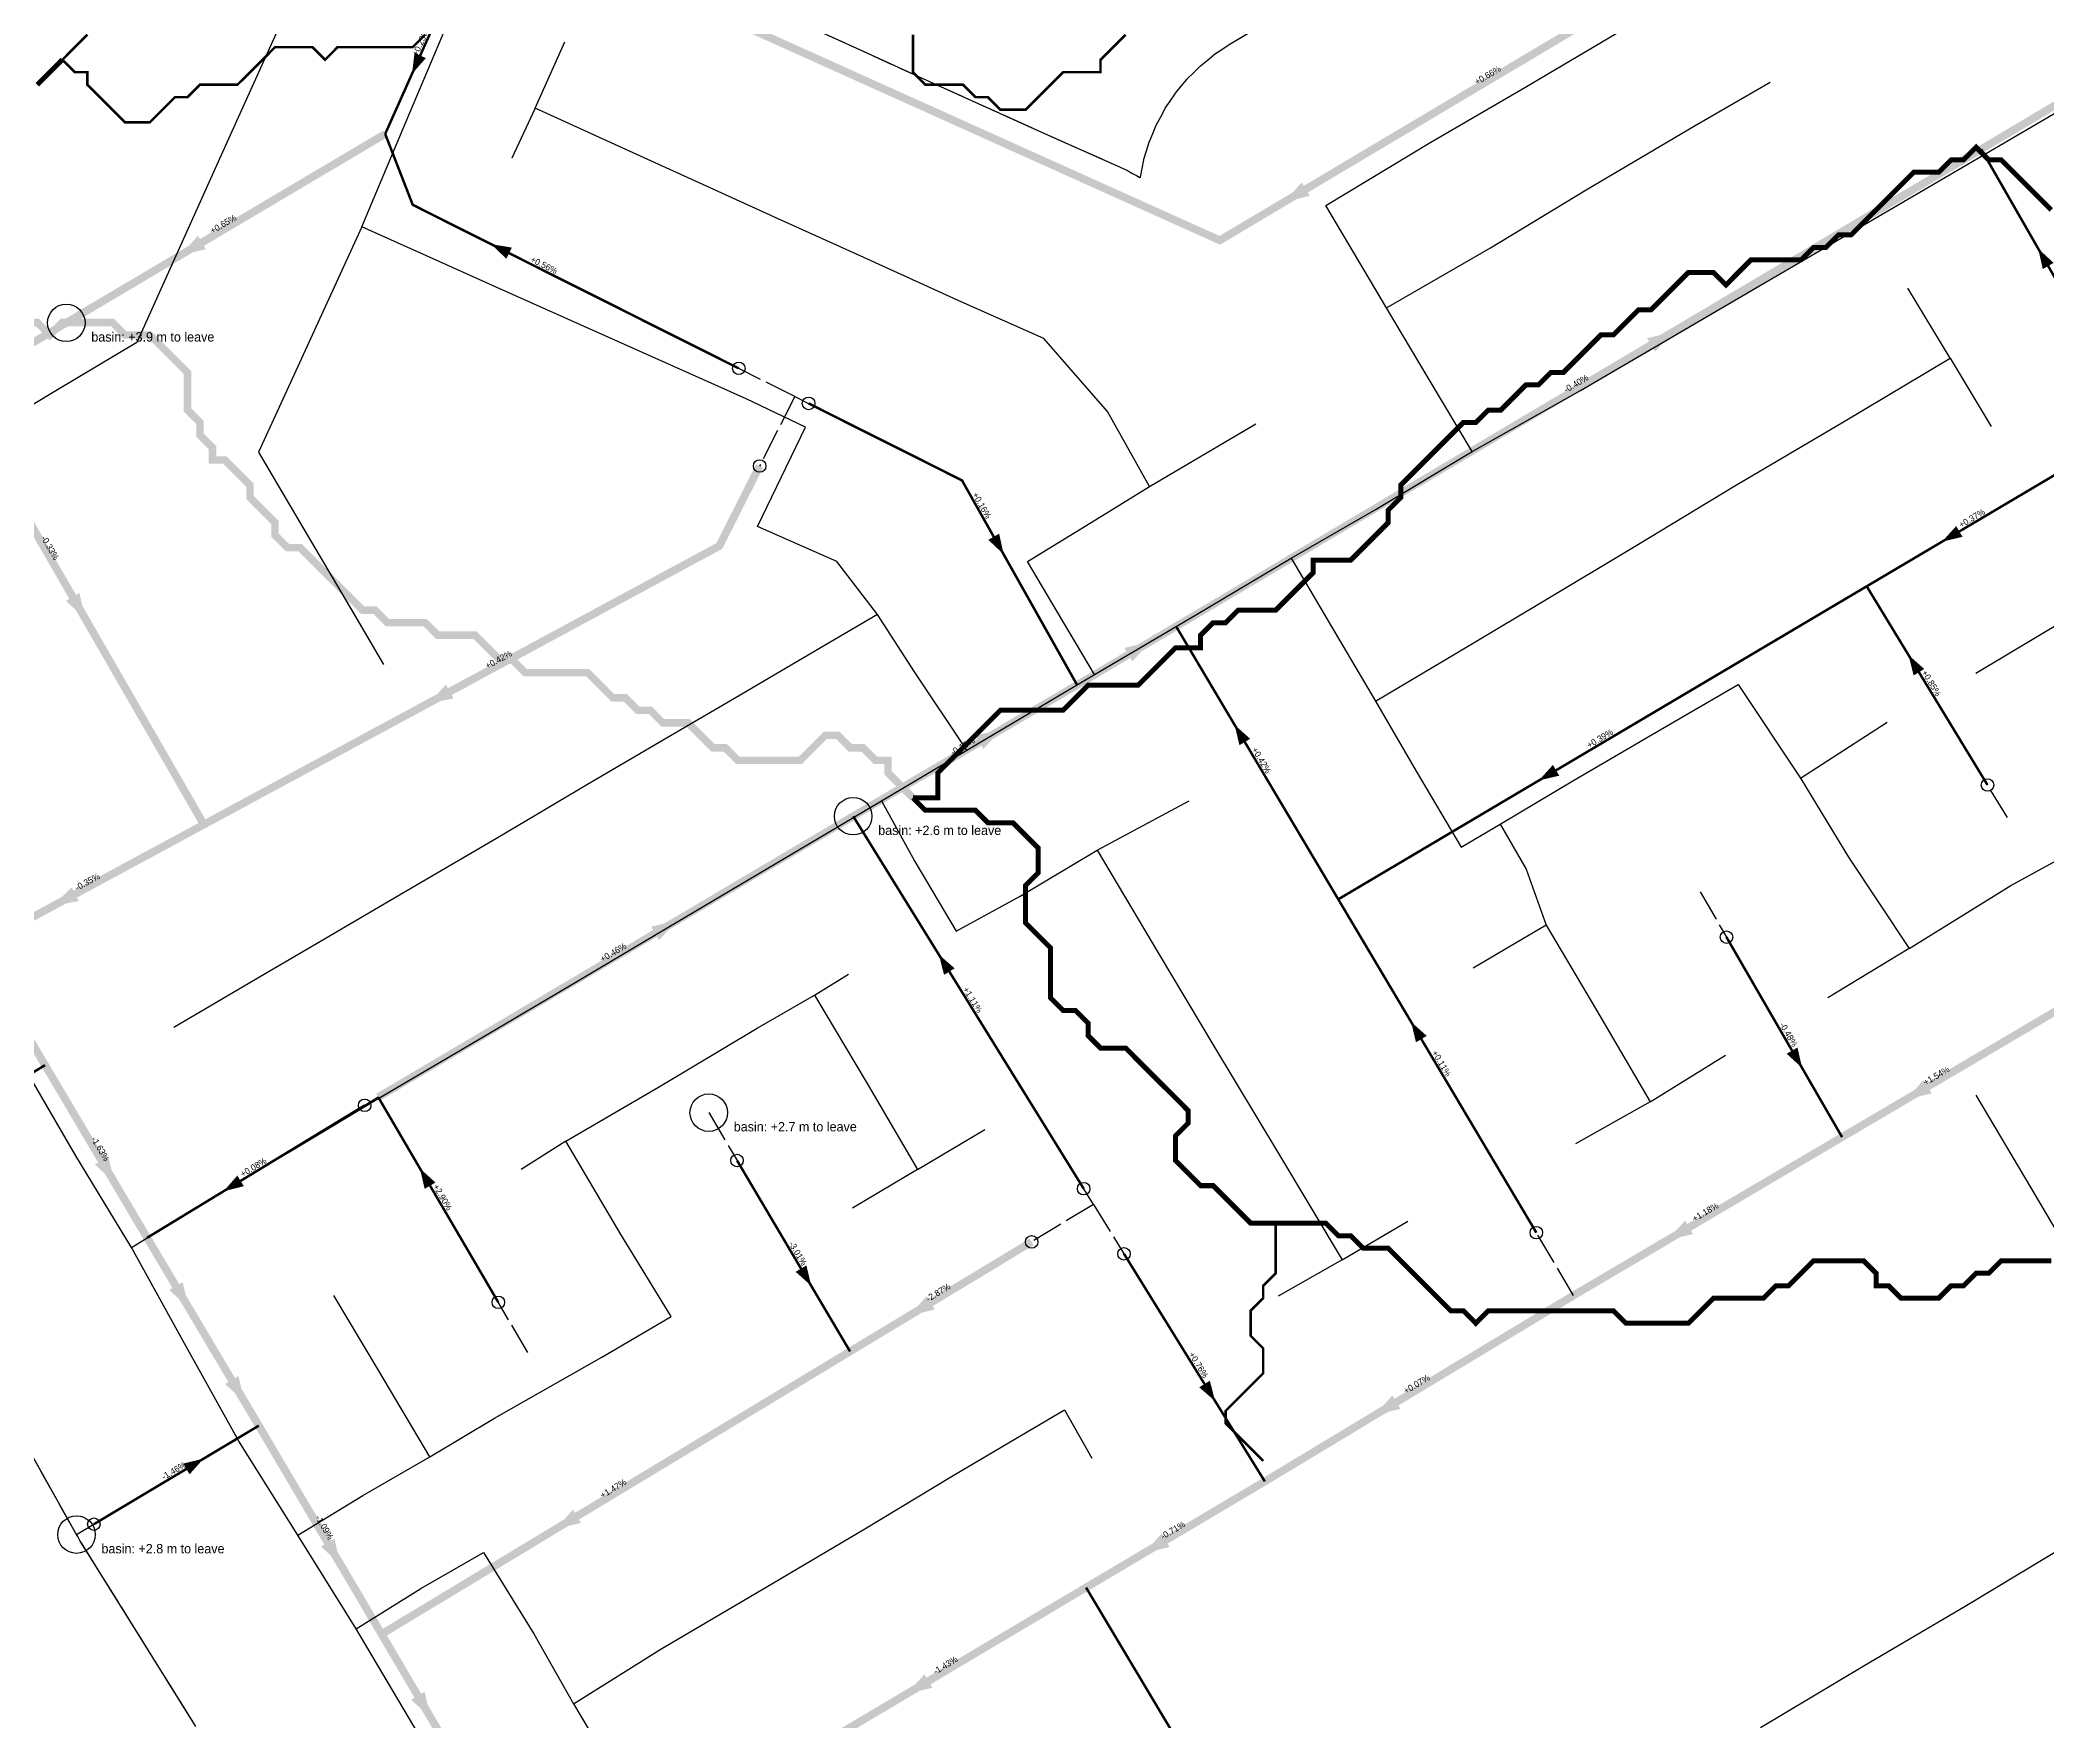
# Model space of a CAD drawing. Header units: metres. Extents: x 440276 to 476894, y 2561381 to 2578972.
# Drawn here: x 445059 to 445701, y 2566353 to 2566891 of the extents above; entities that cross this region are included whole.
import ezdxf
from ezdxf.enums import TextEntityAlignment as Align

# ---------------------------------------------------------------- set-up
doc = ezdxf.new("R2010")
doc.units = ezdxf.units.M
doc.header["$LTSCALE"] = 8
doc.linetypes.add('DASHDOT', pattern=[3.556, 2.54, -0.508, 0, -0.508])
doc.linetypes.add('DASHED', pattern=[1.524, 1.27, -0.254])
for name, color, linetype in [('A_ARROWS', 7, 'Continuous'), ('A_BASINS', 1, 'Continuous'), ('A_BRANCH', 7, 'Continuous'), ('A_BUILT_2006', 252, 'Continuous'), ('A_CATCHMENTS', 7, 'Continuous'), ('A_ENVELOPE', 3, 'Continuous'), ('A_GRADIENT', 8, 'Continuous'), ('A_HEAD_GAP', 8, 'Continuous'), ('A_HEADS', 8, 'Continuous'), ('A_LATERAL', 7, 'Continuous'), ('A_STREAMS', 5, 'Continuous'), ('A_SUBMAIN', 7, 'Continuous')]:
    doc.layers.add(name, color=color, linetype=linetype)

msp = doc.modelspace()

# ---------------------------------------------------------------- linework, layer by layer
at = {"layer": 'A_ARROWS', "color": 2}
for points in [[(445177.72, 2566880.52), (445178.5, 2566887.17), (445182.15, 2566885.54)], [(445456.77, 2566839.52), (445462.37, 2566845.75), (445464.92, 2566841.46)], [(445103.61, 2566822.47), (445109.22, 2566828.7), (445111.77, 2566824.4)], [(445203.04, 2566826), (445209.66, 2566824.92), (445207.86, 2566821.34)], [(445697.98, 2566824.58), (445702.9, 2566820.02), (445699.43, 2566818.03)], [(445581.01, 2566797.87), (445575.4, 2566791.65), (445572.85, 2566795.95)], [(445366.96, 2566726.83), (445362.08, 2566731.43), (445365.56, 2566733.39)], [(445667.23, 2566730.85), (445671.72, 2566735.83), (445673.76, 2566732.39)], [(445073.15, 2566706.23), (445066.99, 2566711.91), (445071.32, 2566714.41)], [(445413.8, 2566698.79), (445408.19, 2566692.56), (445405.64, 2566696.86)], [(445656.5, 2566694.56), (445661.53, 2566690.13), (445658.12, 2566688.05)], [(445182.76, 2566679.08), (445188.61, 2566685.08), (445190.99, 2566680.68)], [(445366.16, 2566670.73), (445360.52, 2566664.53), (445358, 2566668.84)], [(445440.87, 2566672.27), (445445.86, 2566667.79), (445442.42, 2566665.74)], [(445538.23, 2566654.46), (445542.72, 2566659.44), (445544.75, 2566656)], [(445062.9, 2566614.31), (445068.75, 2566620.31), (445071.12, 2566615.91)], [(445262.38, 2566609.62), (445256.77, 2566603.4), (445254.22, 2566607.7)], [(445346.25, 2566598.77), (445351.32, 2566594.38), (445347.92, 2566592.27)], [(445497.35, 2566577.24), (445502.34, 2566572.76), (445498.9, 2566570.72)], [(445622.44, 2566562.51), (445617.5, 2566567.05), (445620.96, 2566569.05)], [(445655.71, 2566552.45), (445661.33, 2566558.66), (445663.87, 2566554.35)], [(445082.45, 2566525.98), (445076.23, 2566531.59), (445080.53, 2566534.14)], [(445117.4, 2566523.05), (445121.83, 2566528.09), (445123.9, 2566524.67)], [(445180.24, 2566530.37), (445185.2, 2566525.85), (445181.75, 2566523.83)], [(445579.4, 2566507.46), (445585.02, 2566513.68), (445587.56, 2566509.37)], [(445305.43, 2566492.81), (445300.45, 2566497.3), (445303.89, 2566499.34)], [(445106.24, 2566485.86), (445100.01, 2566491.46), (445104.31, 2566494.02)], [(445336.8, 2566483.25), (445342.36, 2566489.53), (445344.94, 2566485.25)], [(445124.1, 2566455.8), (445117.87, 2566461.4), (445122.17, 2566463.96)], [(445434.63, 2566455.96), (445429.56, 2566460.35), (445432.96, 2566462.46)], [(445485.79, 2566451.46), (445491.35, 2566457.73), (445493.93, 2566453.45)], [(445111.02, 2566437.52), (445106.55, 2566432.52), (445104.5, 2566435.96)], [(445223.64, 2566414.98), (445229.2, 2566421.26), (445231.78, 2566416.98)], [(445411.93, 2566407.33), (445417.54, 2566413.56), (445420.09, 2566409.26)], [(445154.8, 2566403.76), (445148.58, 2566409.39), (445152.89, 2566411.92)], [(445336.04, 2566362.3), (445341.64, 2566368.54), (445344.19, 2566364.24)], [(445183.64, 2566354.78), (445177.42, 2566360.41), (445181.73, 2566362.95)]]:
    msp.add_solid(points, dxfattribs=at)
at = {"layer": 'A_BASINS', "color": 1}
for centre in [(445067.1, 2566800.85), (445318.86, 2566643.02), (445272.64, 2566548.21), (445070.36, 2566413.24)]:
    msp.add_circle(centre, 6, dxfattribs=at)
at = {"layer": 'A_BRANCH', "color": 2, "linetype": 'DASHED', "const_width": 0.8}
for points in [[(445194.69, 2566918.52), (445169.12, 2566861.27)], [(445304.58, 2566775.07), (445353.67, 2566750.45), (445390.5, 2566684.99)], [(445712.02, 2566757.37), (445643.11, 2566716.57)], [(445537.42, 2566509.82), (445474.04, 2566616.45)], [(445162.58, 2566550.54), (445092.97, 2566508.19)]]:
    msp.add_lwpolyline(points, dxfattribs=at)
at = {"layer": 'A_BRANCH', "color": 2, "const_width": 0.8}
for points in [[(445282.25, 2566786.27), (445177.94, 2566838.59), (445169.12, 2566861.27)], [(445392.6, 2566523.88), (445318.86, 2566643.02)], [(445405.49, 2566503.05), (445450.55, 2566430.24)], [(445463.25, 2566279.28), (445393.35, 2566396.31)]]:
    msp.add_lwpolyline(points, dxfattribs=at)
at = {"layer": 'A_BUILT_2006', "color": 252}
for points in [[(445144.51, 2566916.29), (445132.62, 2566889.91)], [(445175.76, 2566865.03), (445188.62, 2566895.52)], [(445132.62, 2566889.91), (445118.56, 2566858.72)], [(445217.12, 2566869.52), (445226.62, 2566890.74)], [(445533.74, 2566876.17), (445563, 2566893.43)], [(445700.21, 2566866.11), (445731.63, 2566884.48)], [(445503.69, 2566858.61), (445533.74, 2566876.17)], [(445588.2, 2566864.02), (445612.17, 2566877.81)], [(445217.12, 2566869.52), (445209.62, 2566853.52)], [(445244.98, 2566856.84), (445217.12, 2566869.52)], [(445161.62, 2566831.52), (445175.76, 2566865.03)], [(445553.38, 2566843.42), (445588.2, 2566864.02)], [(445669.64, 2566848.23), (445700.21, 2566866.11)], [(445118.56, 2566858.72), (445102.68, 2566823.49)], [(445270.74, 2566845.12), (445244.98, 2566856.84)], [(445470.03, 2566838.41), (445503.69, 2566858.61)], [(445297.16, 2566833.1), (445270.74, 2566845.12)], [(445522.71, 2566824.88), (445553.38, 2566843.42)], [(445639.84, 2566830.78), (445669.64, 2566848.23)], [(445489.51, 2566805.6), (445470.03, 2566838.41)], [(445161.62, 2566831.52), (445151.59, 2566809.65)], [(445182.34, 2566822.25), (445161.62, 2566831.52)], [(445319.9, 2566822.76), (445297.16, 2566833.1)], [(445613.14, 2566815.2), (445639.84, 2566830.78)], [(445102.68, 2566823.49), (445089.62, 2566794.52)], [(445489.51, 2566805.6), (445522.71, 2566824.88)], [(445204.64, 2566812.28), (445182.34, 2566822.25)], [(445353.41, 2566807.61), (445319.9, 2566822.76)], [(445231.62, 2566800.21), (445204.64, 2566812.28)], [(445583.69, 2566797.98), (445613.14, 2566815.2)], [(445669.83, 2566789.55), (445656.27, 2566811.92)], [(445151.59, 2566809.65), (445138.83, 2566781.79)], [(445379.89, 2566795.84), (445353.41, 2566807.61)], [(445502.52, 2566783.74), (445489.51, 2566805.6)], [(445261.51, 2566786.85), (445231.62, 2566800.21)], [(445551.51, 2566779.25), (445583.69, 2566797.98)], [(445089.62, 2566794.52), (445063.74, 2566779.05)], [(445400.24, 2566772.49), (445379.89, 2566795.84)], [(445284.62, 2566776.52), (445261.51, 2566786.85)], [(445635.63, 2566769.14), (445669.83, 2566789.55)], [(445669.83, 2566789.55), (445682.96, 2566767.73)], [(445063.74, 2566779.05), (445033.56, 2566761.01)], [(445138.83, 2566781.79), (445128.62, 2566759.52)], [(445516.83, 2566759.67), (445502.52, 2566783.74)], [(445516.83, 2566759.67), (445551.51, 2566779.25)], [(445303.62, 2566767.52), (445284.62, 2566776.52)], [(445413.62, 2566748.52), (445400.24, 2566772.49)], [(445288.2, 2566735.72), (445303.62, 2566767.52)], [(445413.62, 2566748.52), (445447.62, 2566768.52)], [(445600.9, 2566748.76), (445635.63, 2566769.14)], [(445128.62, 2566759.52), (445143.86, 2566733.61)], [(445486.22, 2566741.26), (445516.83, 2566759.67)], [(445396.39, 2566737.84), (445413.62, 2566748.52)], [(445568.99, 2566729.36), (445600.9, 2566748.76)], [(445458.97, 2566725.62), (445486.22, 2566741.26)], [(445143.86, 2566733.61), (445158.02, 2566709.54)], [(445313.62, 2566724.52), (445288.2, 2566735.72)], [(445374.62, 2566724.52), (445396.39, 2566737.84)], [(445538.42, 2566711.11), (445568.99, 2566729.36)], [(445326.62, 2566707.52), (445313.62, 2566724.52)], [(445384.26, 2566708.26), (445374.62, 2566724.52)], [(445428.12, 2566707.21), (445458.97, 2566725.62)], [(445458.97, 2566725.62), (445473.09, 2566701.68)], [(445158.02, 2566709.54), (445168.62, 2566691.52)], [(445326.62, 2566707.52), (445306.79, 2566695.88)], [(445338.44, 2566689.26), (445326.62, 2566707.52)], [(445396.05, 2566688.37), (445384.26, 2566708.26)], [(445511.46, 2566695.02), (445538.42, 2566711.11)], [(445396.05, 2566688.37), (445428.12, 2566707.21)], [(445473.09, 2566701.68), (445485.94, 2566679.78)], [(445706.94, 2566705.99), (445678, 2566688.66)], [(445306.79, 2566695.88), (445282.73, 2566681.77)], [(445485.94, 2566679.78), (445511.46, 2566695.02)], [(445355.16, 2566664.12), (445338.44, 2566689.26)], [(445375.88, 2566676.41), (445396.05, 2566688.37)], [(445575.78, 2566669.9), (445602.03, 2566685.2)], [(445602.03, 2566685.2), (445621.88, 2566655.24)], [(445282.73, 2566681.77), (445259.89, 2566668.37)], [(445355.16, 2566664.12), (445375.88, 2566676.41)], [(445485.94, 2566679.78), (445499, 2566657.44)], [(445549.09, 2566654.36), (445575.78, 2566669.9)], [(445621.88, 2566655.24), (445649.66, 2566673.13)], [(445259.89, 2566668.37), (445233.89, 2566653.12)], [(445327.93, 2566647.97), (445355.16, 2566664.12)], [(445499, 2566657.44), (445513.32, 2566633.15)], [(445233.89, 2566653.12), (445204.69, 2566635.91)], [(445525.83, 2566640.44), (445549.09, 2566654.36)], [(445621.88, 2566655.24), (445637.33, 2566629.92)], [(445296.75, 2566629.49), (445327.93, 2566647.97)], [(445327.93, 2566647.97), (445338.59, 2566628.58)], [(445396.91, 2566632.12), (445426.29, 2566647.96)], [(445513.32, 2566633.15), (445525.83, 2566640.44)], [(445525.83, 2566640.44), (445534.21, 2566626.05)], [(445204.69, 2566635.91), (445173.72, 2566617.82)], [(445372.29, 2566617.47), (445396.91, 2566632.12)], [(445396.91, 2566632.12), (445416.76, 2566598.75)], [(445689.23, 2566620.89), (445712.06, 2566633.35)], [(445262.7, 2566609.32), (445296.75, 2566629.49)], [(445338.59, 2566628.58), (445351.83, 2566606.25)], [(445534.21, 2566626.05), (445540.58, 2566608.2)], [(445637.33, 2566629.92), (445656.7, 2566600.7)], [(445173.72, 2566617.82), (445148.45, 2566602.99)], [(445656.7, 2566600.7), (445689.23, 2566620.89)], [(445351.83, 2566606.25), (445372.29, 2566617.47)], [(445230.48, 2566590.19), (445262.7, 2566609.32)], [(445540.58, 2566608.2), (445517.2, 2566594.47)], [(445540.58, 2566608.2), (445556.68, 2566580.94)], [(445148.45, 2566602.99), (445128.9, 2566591.52)], [(445416.76, 2566598.75), (445434.1, 2566569.67)], [(445656.7, 2566600.7), (445630.68, 2566584.88)], [(445306.44, 2566585.75), (445317.39, 2566592.54)], [(445128.9, 2566591.52), (445101.55, 2566575.48)], [(445200.51, 2566572.42), (445230.48, 2566590.19)], [(445288.1, 2566575.24), (445306.44, 2566585.75)], [(445306.44, 2566585.75), (445323.01, 2566558.11)], [(445556.68, 2566580.94), (445573.88, 2566551.65)], [(445256.54, 2566556.32), (445288.1, 2566575.24)], [(445167.57, 2566553.19), (445200.51, 2566572.42)], [(445434.1, 2566569.67), (445454.92, 2566535.11)], [(445573.88, 2566551.65), (445597.92, 2566566.63)], [(445070.2, 2566534.39), (445055.84, 2566559)], [(445226.9, 2566539.07), (445256.54, 2566556.32)], [(445323.01, 2566558.11), (445339.39, 2566530.01)], [(445695.7, 2566524.12), (445678.1, 2566553.82)], [(445140.08, 2566536.58), (445167.57, 2566553.19)], [(445573.88, 2566551.65), (445549.98, 2566538.23)], [(445339.39, 2566530.01), (445360.92, 2566542.86)], [(445087.94, 2566505.06), (445070.2, 2566534.39)], [(445115.69, 2566522.11), (445140.08, 2566536.58)], [(445226.9, 2566539.07), (445212.62, 2566529.99)], [(445244.42, 2566509.44), (445226.9, 2566539.07)], [(445454.92, 2566535.11), (445475.32, 2566501.09)], [(445339.39, 2566530.01), (445318.6, 2566517.6)], [(445087.94, 2566505.06), (445115.69, 2566522.11)], [(445711.09, 2566498.1), (445695.7, 2566524.12)], [(445260.62, 2566483), (445244.42, 2566509.44)], [(445475.32, 2566501.09), (445496.29, 2566513.48)], [(445104.34, 2566475.28), (445087.94, 2566505.06)], [(445475.32, 2566501.09), (445454.84, 2566489.51)], [(445167.04, 2566465.63), (445152.74, 2566489.76)], [(445238.48, 2566469.97), (445260.62, 2566483)], [(445122.35, 2566443.13), (445104.34, 2566475.28)], [(445204.12, 2566450.53), (445238.48, 2566469.97)], [(445183.37, 2566438.08), (445167.04, 2566465.63)], [(445368.55, 2566442.58), (445386.44, 2566453.16)], [(445386.44, 2566453.16), (445395.22, 2566437.69)], [(445183.37, 2566438.08), (445204.12, 2566450.53)], [(445141.15, 2566413.01), (445122.35, 2566443.13)], [(445161.95, 2566425.71), (445183.37, 2566438.08)], [(445350.3, 2566431.78), (445368.55, 2566442.58)], [(445322.6, 2566415.13), (445350.3, 2566431.78)], [(445141.15, 2566413.01), (445161.95, 2566425.71)], [(445159.82, 2566383.04), (445141.15, 2566413.01)], [(445291, 2566396.43), (445322.6, 2566415.13)], [(445180.53, 2566396.02), (445200.62, 2566407.52)], [(445200.62, 2566407.52), (445216.64, 2566381.54)], [(445675.18, 2566390.7), (445708.42, 2566410.71)], [(445159.82, 2566383.04), (445180.53, 2566396.02)], [(445257.6, 2566376.79), (445291, 2566396.43)], [(445641.96, 2566371.11), (445675.18, 2566390.7)], [(445180.01, 2566349.07), (445159.82, 2566383.04)], [(445216.64, 2566381.54), (445229.37, 2566359.11)], [(445229.37, 2566359.11), (445257.6, 2566376.79)], [(445609.1, 2566351.51), (445641.96, 2566371.11)], [(445229.37, 2566359.11), (445239.07, 2566342.78)]]:
    msp.add_lwpolyline(points, dxfattribs=at)
at = {"layer": 'A_CATCHMENTS', "color": 2, "linetype": 'DASHED'}
for points in [[(445295.58, 2566899.74), (445322.01, 2566887.72), (445322.01, 2566887.72), (445322.01, 2566887.72), (445344.68, 2566877.4), (445377.95, 2566862.36), (445404.25, 2566850.67), (445405.41, 2566850.09), (445406.59, 2566849.57), (445408.03, 2566848.76), (445409.51, 2566848.02), (445410.6, 2566847.32), (445410.69, 2566847.27), (445410.7, 2566847.32), (445410.72, 2566847.46), (445411.27, 2566850.21), (445411.82, 2566852.96), (445411.86, 2566853.1), (445411.89, 2566853.23), (445412.71, 2566855.91), (445413.53, 2566858.6), (445413.58, 2566858.73), (445413.62, 2566858.86), (445414.71, 2566861.45), (445415.78, 2566864.04), (445415.84, 2566864.16), (445415.9, 2566864.29), (445417.23, 2566866.76), (445418.55, 2566869.23), (445418.63, 2566869.35), (445418.69, 2566869.47), (445420.26, 2566871.8), (445421.82, 2566874.13), (445421.91, 2566874.24), (445421.98, 2566874.35), (445423.77, 2566876.51), (445425.55, 2566878.68), (445425.65, 2566878.78), (445425.74, 2566878.89), (445427.73, 2566880.86), (445429.72, 2566882.85), (445429.82, 2566882.94), (445429.92, 2566883.03), (445432.1, 2566884.81), (445434.26, 2566886.59), (445434.38, 2566886.66), (445434.49, 2566886.75), (445436.83, 2566888.3), (445439.16, 2566889.86), (445472.82, 2566910.06)], [(445108.56, 2566351.85), (445090.24, 2566381.26), (445071.46, 2566411.35), (445070.76, 2566412.6), (445070, 2566413.81), (445051.99, 2566445.96)]]:
    msp.add_lwpolyline(points, dxfattribs=at)
at = {"layer": 'A_ENVELOPE', "color": 3}
for points in [[(445295.58, 2566899.74), (445322.01, 2566887.72), (445322.01, 2566887.72), (445322.01, 2566887.72), (445344.68, 2566877.4), (445377.95, 2566862.36), (445404.25, 2566850.67), (445405.41, 2566850.09), (445406.59, 2566849.57), (445408.03, 2566848.76), (445409.51, 2566848.02), (445410.6, 2566847.32), (445410.69, 2566847.27), (445410.7, 2566847.32), (445410.72, 2566847.46), (445411.27, 2566850.21), (445411.82, 2566852.96), (445411.86, 2566853.1), (445411.89, 2566853.23), (445412.71, 2566855.91), (445413.53, 2566858.6), (445413.58, 2566858.73), (445413.62, 2566858.86), (445414.71, 2566861.45), (445415.78, 2566864.04), (445415.84, 2566864.16), (445415.9, 2566864.29), (445417.23, 2566866.76), (445418.55, 2566869.23), (445418.63, 2566869.35), (445418.69, 2566869.47), (445420.26, 2566871.8), (445421.82, 2566874.13), (445421.91, 2566874.24), (445421.98, 2566874.35), (445423.77, 2566876.51), (445425.55, 2566878.68), (445425.65, 2566878.78), (445425.74, 2566878.89), (445427.73, 2566880.86), (445429.72, 2566882.85), (445429.82, 2566882.94), (445429.92, 2566883.03), (445432.1, 2566884.81), (445434.26, 2566886.59), (445434.38, 2566886.66), (445434.49, 2566886.75), (445436.83, 2566888.3), (445439.16, 2566889.86), (445472.82, 2566910.06)], [(445108.56, 2566351.85), (445090.24, 2566381.26), (445071.46, 2566411.35), (445070.76, 2566412.6), (445070, 2566413.81), (445051.99, 2566445.96)]]:
    msp.add_lwpolyline(points, dxfattribs=at)
at = {"layer": 'A_HEAD_GAP', "color": 8, "linetype": 'DASHED'}
for points in [[(445300.14, 2566777.3), (445282.25, 2566786.27)], [(445300.14, 2566777.3), (445288.92, 2566755.04)], [(445300.14, 2566777.3), (445304.58, 2566775.07)], [(445688.12, 2566642.57), (445681.77, 2566653)], [(445589.84, 2566618.88), (445598.23, 2566604.36)], [(445166.9, 2566553.16), (445162.58, 2566550.54)], [(445272.64, 2566548.21), (445281.7, 2566532.9)], [(445395.74, 2566518.81), (445392.6, 2566523.88)], [(445395.74, 2566518.81), (445375.93, 2566506.86)], [(445395.74, 2566518.81), (445405.49, 2566503.05)], [(445549.35, 2566489.75), (445537.42, 2566509.82)], [(445214.74, 2566471.45), (445205.31, 2566487.54)], [(445070.36, 2566413.24), (445075.92, 2566416.56)]]:
    msp.add_lwpolyline(points, dxfattribs=at)
at = {"layer": 'A_HEADS', "color": 2}
for centre in [(445282.25, 2566786.27), (445304.58, 2566775.07), (445288.92, 2566755.04), (445681.77, 2566653), (445598.23, 2566604.36), (445162.58, 2566550.54), (445281.7, 2566532.9), (445392.6, 2566523.88), (445375.93, 2566506.86), (445537.42, 2566509.82), (445405.49, 2566503.05), (445205.31, 2566487.54), (445075.92, 2566416.56)]:
    msp.add_circle(centre, 2, dxfattribs=at)
at = {"layer": 'A_LATERAL', "color": 2, "linetype": 'DASHED', "const_width": 0.8}
for points in [[(445730.32, 2566768.21), (445679.74, 2566856.38)], [(445643.11, 2566716.57), (445474.04, 2566616.45)], [(445474.04, 2566616.45), (445422.16, 2566703.75)]]:
    msp.add_lwpolyline(points, dxfattribs=at)
at = {"layer": 'A_LATERAL', "color": 2, "const_width": 0.8}
for points in [[(445681.77, 2566653), (445643.11, 2566716.57)], [(445205.31, 2566487.54), (445166.9, 2566553.16)]]:
    msp.add_lwpolyline(points, dxfattribs=at)
at = {"layer": 'A_LATERAL', "color": 2, "linetype": 'DASHDOT', "const_width": 0.8}
for points in [[(445598.23, 2566604.36), (445635.23, 2566540.38)], [(445007.69, 2566531.48), (445060.31, 2566563.41)], [(445281.7, 2566532.9), (445317.85, 2566471.82)], [(445075.92, 2566416.56), (445128.69, 2566448.08)]]:
    msp.add_lwpolyline(points, dxfattribs=at)
at = {"layer": 'A_STREAMS', "color": 5}
for points, const_width in [([(445181.9, 2566893.02), (445177.9, 2566889.02), (445173.9, 2566889.02), (445169.9, 2566889.02), (445165.89, 2566889.02), (445161.89, 2566889.02), (445157.89, 2566889.02), (445153.89, 2566889.02), (445149.89, 2566885.01), (445145.88, 2566889.02), (445141.88, 2566889.02), (445137.88, 2566889.02), (445133.88, 2566889.02), (445129.88, 2566885.01), (445125.88, 2566881.01), (445121.87, 2566877.01), (445117.87, 2566877.01), (445113.87, 2566877.01), (445109.87, 2566877.01), (445105.87, 2566873.01), (445101.87, 2566873.01), (445097.86, 2566869.01), (445093.86, 2566865), (445089.86, 2566865), (445085.86, 2566865), (445081.86, 2566869.01), (445077.86, 2566873.01), (445073.85, 2566877.01), (445073.85, 2566881.01), (445069.85, 2566881.01), (445065.85, 2566885.01)], 0.8), ([(445073.85, 2566893.02), (445069.85, 2566889.02), (445065.85, 2566885.01)], 0.8), ([(445406, 2566893.02), (445402, 2566889.02), (445397.99, 2566885.01), (445397.99, 2566881.01), (445393.99, 2566881.01), (445389.99, 2566881.01), (445385.99, 2566881.01), (445381.99, 2566877.01), (445377.99, 2566873.01), (445373.98, 2566869.01), (445369.98, 2566869.01), (445365.98, 2566869.01), (445361.98, 2566873.01), (445357.98, 2566873.01), (445353.98, 2566877.01), (445349.97, 2566877.01), (445345.97, 2566877.01), (445341.97, 2566877.01), (445337.97, 2566881.01), (445337.97, 2566885.01), (445337.97, 2566889.02), (445337.97, 2566893.02)], 0.8), ([(445065.85, 2566885.01), (445061.85, 2566881.01), (445057.85, 2566877.01)], 1.6), ([(445702.13, 2566836.99), (445698.13, 2566840.99), (445694.12, 2566845), (445690.12, 2566849), (445686.12, 2566853), (445682.12, 2566853), (445678.12, 2566857), (445674.12, 2566853), (445670.11, 2566853), (445666.11, 2566849), (445662.11, 2566849), (445658.11, 2566849), (445654.11, 2566845), (445650.11, 2566840.99), (445646.1, 2566836.99), (445642.1, 2566832.99), (445638.1, 2566828.99), (445634.1, 2566828.99), (445630.1, 2566824.99), (445626.09, 2566824.99), (445622.09, 2566820.99), (445618.09, 2566820.99), (445614.09, 2566820.99), (445610.09, 2566820.99), (445606.09, 2566820.99), (445602.08, 2566816.98), (445598.08, 2566812.98), (445594.08, 2566816.98), (445590.08, 2566816.98), (445586.08, 2566816.98), (445582.08, 2566812.98), (445578.07, 2566808.98), (445574.07, 2566804.98), (445570.07, 2566804.98), (445566.07, 2566800.98), (445562.07, 2566796.97), (445558.06, 2566796.97), (445554.06, 2566792.97), (445550.06, 2566788.97), (445546.06, 2566784.97), (445542.06, 2566784.97), (445538.06, 2566780.97), (445534.05, 2566780.97), (445530.05, 2566776.97), (445526.05, 2566772.96), (445522.05, 2566772.96), (445518.05, 2566768.96), (445514.05, 2566768.96), (445510.04, 2566764.96), (445506.04, 2566760.96), (445502.04, 2566756.96), (445498.04, 2566752.95), (445494.04, 2566748.95), (445494.04, 2566744.95), (445490.04, 2566740.95), (445490.04, 2566736.95), (445486.03, 2566732.95), (445482.03, 2566728.94), (445478.03, 2566724.94), (445474.03, 2566724.94), (445470.03, 2566724.94), (445466.02, 2566724.94), (445466.02, 2566720.94), (445462.02, 2566716.94), (445458.02, 2566712.94), (445454.02, 2566708.94), (445450.02, 2566708.94), (445446.02, 2566708.94), (445442.01, 2566708.94), (445438.01, 2566704.93), (445434.01, 2566704.93), (445430.01, 2566700.93), (445430.01, 2566696.93), (445426.01, 2566696.93), (445422.01, 2566696.93), (445418, 2566692.93), (445414, 2566688.93), (445410, 2566684.92), (445406, 2566684.92), (445402, 2566684.92), (445397.99, 2566684.92), (445393.99, 2566684.92), (445389.99, 2566680.92), (445385.99, 2566676.92), (445381.99, 2566676.92), (445377.99, 2566676.92), (445373.98, 2566676.92), (445369.98, 2566676.92), (445365.98, 2566676.92), (445361.98, 2566672.92), (445357.98, 2566668.92), (445353.98, 2566664.92), (445349.97, 2566660.91), (445345.97, 2566656.91), (445345.97, 2566652.91), (445345.97, 2566648.91), (445341.97, 2566648.91), (445337.97, 2566648.91)], 1.6), ([(445337.97, 2566648.91), (445333.97, 2566652.91), (445329.97, 2566656.91), (445329.97, 2566660.91), (445325.96, 2566660.91), (445321.96, 2566664.92), (445317.96, 2566664.92), (445313.96, 2566668.92), (445309.96, 2566668.92), (445305.95, 2566664.92), (445301.95, 2566660.91), (445297.95, 2566660.91), (445293.95, 2566660.91), (445289.95, 2566660.91), (445285.95, 2566660.91), (445281.94, 2566660.91), (445277.94, 2566664.92), (445273.94, 2566664.92), (445269.94, 2566668.92), (445265.94, 2566672.92), (445261.94, 2566672.92), (445257.93, 2566672.92), (445253.93, 2566676.92), (445249.93, 2566676.92), (445245.93, 2566680.92), (445241.93, 2566680.92), (445237.93, 2566684.92), (445233.92, 2566688.93), (445229.92, 2566688.93), (445225.92, 2566688.93), (445221.92, 2566688.93), (445217.92, 2566688.93), (445213.91, 2566688.93), (445209.91, 2566692.93), (445205.91, 2566692.93), (445201.91, 2566696.93), (445197.91, 2566700.93), (445193.91, 2566700.93), (445189.9, 2566700.93), (445185.9, 2566700.93), (445181.9, 2566704.93), (445177.9, 2566704.93), (445173.9, 2566704.93), (445169.9, 2566704.93), (445165.89, 2566708.94), (445161.89, 2566708.94), (445157.89, 2566712.94), (445153.89, 2566716.94), (445149.89, 2566720.94), (445145.88, 2566724.94), (445141.88, 2566728.94), (445137.88, 2566728.94), (445133.88, 2566732.95), (445133.88, 2566736.95), (445129.88, 2566740.95), (445125.88, 2566744.95), (445125.88, 2566748.95), (445121.87, 2566752.95), (445117.87, 2566756.96), (445113.87, 2566756.96), (445113.87, 2566760.96), (445109.87, 2566764.96), (445109.87, 2566768.96), (445105.87, 2566772.96), (445105.87, 2566776.97), (445105.87, 2566780.97), (445105.87, 2566784.97), (445101.87, 2566788.97), (445097.86, 2566792.97), (445093.86, 2566796.97), (445089.86, 2566796.97), (445085.86, 2566796.97), (445081.86, 2566800.98), (445077.86, 2566800.98), (445073.85, 2566800.98), (445069.85, 2566800.98), (445065.85, 2566800.98), (445061.85, 2566796.97), (445057.85, 2566800.98), (445053.84, 2566800.98)], 2.4), ([(445454.02, 2566512.85), (445450.02, 2566512.85), (445446.02, 2566512.85), (445442.01, 2566516.85), (445438.01, 2566520.85), (445434.01, 2566524.85), (445430.01, 2566524.85), (445426.01, 2566528.86), (445422.01, 2566532.86), (445422.01, 2566536.86), (445422.01, 2566540.86), (445426.01, 2566544.86), (445426.01, 2566548.86), (445422.01, 2566552.87), (445418, 2566556.87), (445414, 2566560.87), (445410, 2566564.87), (445406, 2566568.87), (445402, 2566568.87), (445397.99, 2566568.87), (445393.99, 2566572.87), (445393.99, 2566576.88), (445389.99, 2566580.88), (445385.99, 2566580.88), (445381.99, 2566584.88), (445381.99, 2566588.88), (445381.99, 2566592.88), (445381.99, 2566596.89), (445381.99, 2566600.89), (445377.99, 2566604.89), (445373.98, 2566608.89), (445373.98, 2566612.89), (445373.98, 2566616.89), (445373.98, 2566620.9), (445377.99, 2566624.9), (445377.99, 2566628.9), (445377.99, 2566632.9), (445373.98, 2566636.9), (445369.98, 2566640.9), (445365.98, 2566640.9), (445361.98, 2566640.9), (445357.98, 2566644.91), (445353.98, 2566644.91), (445349.97, 2566644.91), (445345.97, 2566644.91), (445341.97, 2566644.91), (445337.97, 2566648.91)], 1.6), ([(445450.02, 2566436.81), (445446.02, 2566440.82), (445442.01, 2566444.82), (445438.01, 2566448.82), (445438.01, 2566452.82), (445442.01, 2566456.82), (445446.02, 2566460.82), (445450.02, 2566464.83), (445450.02, 2566468.83), (445450.02, 2566472.83), (445446.02, 2566476.83), (445446.02, 2566480.83), (445446.02, 2566484.84), (445450.02, 2566488.84), (445450.02, 2566492.84), (445454.02, 2566496.84), (445454.02, 2566500.84), (445454.02, 2566504.84), (445454.02, 2566508.85), (445454.02, 2566512.85)], 0.8), ([(445702.13, 2566500.84), (445698.13, 2566500.84), (445694.12, 2566500.84), (445690.12, 2566500.84), (445686.12, 2566500.84), (445682.12, 2566496.84), (445678.12, 2566496.84), (445674.12, 2566492.84), (445670.11, 2566492.84), (445666.11, 2566488.84), (445662.11, 2566488.84), (445658.11, 2566488.84), (445654.11, 2566488.84), (445650.11, 2566492.84), (445646.1, 2566492.84), (445646.1, 2566496.84), (445642.1, 2566500.84), (445638.1, 2566500.84), (445634.1, 2566500.84), (445630.1, 2566500.84), (445626.09, 2566500.84), (445622.09, 2566496.84), (445618.09, 2566492.84), (445614.09, 2566492.84), (445610.09, 2566488.84), (445606.09, 2566488.84), (445602.08, 2566488.84), (445598.08, 2566488.84), (445594.08, 2566488.84), (445590.08, 2566484.84), (445586.08, 2566480.83), (445582.08, 2566480.83), (445578.07, 2566480.83), (445574.07, 2566480.83), (445570.07, 2566480.83), (445566.07, 2566480.83), (445562.07, 2566484.84), (445558.06, 2566484.84), (445554.06, 2566484.84), (445550.06, 2566484.84), (445546.06, 2566484.84), (445542.06, 2566484.84), (445538.06, 2566484.84), (445534.05, 2566484.84), (445530.05, 2566484.84), (445526.05, 2566484.84), (445522.05, 2566484.84), (445518.05, 2566480.83), (445514.05, 2566484.84), (445510.04, 2566484.84), (445506.04, 2566488.84), (445502.04, 2566492.84), (445498.04, 2566496.84), (445494.04, 2566500.84), (445490.04, 2566504.84), (445486.03, 2566504.84), (445482.03, 2566504.84), (445478.03, 2566508.85), (445474.03, 2566508.85), (445470.03, 2566512.85), (445466.02, 2566512.85), (445462.02, 2566512.85), (445458.02, 2566512.85), (445454.02, 2566512.85)], 1.6)]:
    msp.add_lwpolyline(points, dxfattribs=dict(at, const_width=const_width))
at = {"layer": 'A_SUBMAIN', "color": 2, "const_width": 2.5}
for points in [[(445830.7, 2567061.83), (445436.13, 2566827.24), (445201.18, 2566933.06)], [(445169.12, 2566861.27), (445067.1, 2566800.85)], [(445697.19, 2566576.9), (445635.23, 2566540.38)], [(445635.23, 2566540.38), (445549.35, 2566489.75)], [(445110.83, 2566478.14), (445128.69, 2566448.08)], [(445317.85, 2566471.82), (445167.97, 2566381.4)]]:
    msp.add_lwpolyline(points, dxfattribs=at)
at = {"layer": 'A_SUBMAIN', "color": 2, "linetype": 'DASHDOT', "const_width": 2.5}
for points in [[(445679.74, 2566856.38), (445767.74, 2566908.66)], [(445422.16, 2566703.75), (445679.74, 2566856.38)], [(445067.1, 2566800.85), (445030.95, 2566779.43), (445111.12, 2566640.37)], [(445390.5, 2566684.99), (445422.16, 2566703.75)], [(445318.86, 2566643.02), (445390.5, 2566684.99)], [(445111.12, 2566640.37), (445038.08, 2566600.9)], [(445734.37, 2566598.81), (445697.19, 2566576.9)], [(445060.31, 2566563.41), (445092.97, 2566508.19)], [(445092.97, 2566508.19), (445110.83, 2566478.14)], [(445375.93, 2566506.86), (445317.85, 2566471.82)], [(445128.69, 2566448.08), (445167.97, 2566381.4)], [(445450.55, 2566430.24), (445393.35, 2566396.31)], [(445393.35, 2566396.31), (445304.99, 2566343.89)], [(445167.97, 2566381.4), (445189.86, 2566344.22)]]:
    msp.add_lwpolyline(points, dxfattribs=at)
at = {"layer": 'A_SUBMAIN', "color": 2, "linetype": 'DASHED', "const_width": 2.5}
for points in [[(445288.92, 2566755.04), (445276.03, 2566729.48), (445111.12, 2566640.37)], [(445166.9, 2566553.16), (445318.86, 2566643.02)], [(445038.08, 2566600.9), (445060.31, 2566563.41)], [(445549.35, 2566489.75), (445450.55, 2566430.24)]]:
    msp.add_lwpolyline(points, dxfattribs=at)

# ---------------------------------------------------------------- texts
at = {"layer": 'A_BASINS', "color": 1}
for s, p in [('basin: +3.9 m to leave', (445075.1, 2566794.85)), ('basin: +2.6 m to leave', (445326.86, 2566637.02)), ('basin: +2.7 m to leave', (445280.64, 2566542.21)), ('basin: +2.8 m to leave', (445078.36, 2566407.24))]:
    msp.add_text(s, height=3, dxfattribs=at).set_placement(p)
at = {"layer": 'A_GRADIENT', "color": 2}
for s, rotation, p in [('+0.23%', 65.92974, (445181.9, 2566889.89)), ('+0.66%', 30.73276, (445522.67, 2566878.7)), ('+0.65%', 30.63711, (445118.11, 2566831.06)), ('+0.56%', 333.36274, (445219.22, 2566817.88)), ('-0.40%', 30.64911, (445550.95, 2566780.06)), ('+0.16%', -60.63226, (445358.62, 2566741.65)), ('+0.37%', 30.63134, (445677.57, 2566736.97)), ('-0.33%', -60.03566, (445060.54, 2566728.1)), ('+0.42%', 28.38395, (445206.17, 2566691.73)), ('+0.85%', 301.31122, (445662.44, 2566684.78)), ('+0.39%', 30.63134, (445558.58, 2566666.51)), ('-0.18%', 30.36161, (445354.68, 2566664.01)), ('+0.42%', 300.72636, (445448.1, 2566660.1)), ('-0.35%', 28.38395, (445074.6, 2566620.63)), ('+0.46%', 30.5968, (445242.88, 2566598.09)), ('+1.11%', 301.75255, (445355.73, 2566583.45)), ('-0.48%', -59.95934, (445616.73, 2566572.37)), ('+0.11%', 300.72636, (445505.73, 2566563.14)), ('+1.54%', 30.51656, (445666.21, 2566558.64)), ('-1.63%', -59.39476, (445076.64, 2566535.8)), ('+0.08%', 31.31174, (445127.78, 2566529.36)), ('+2.90%', 300.34477, (445186.11, 2566520.35)), ('+1.18%', 30.51656, (445592.29, 2566515.07)), ('-3.01%', -59.38305, (445299.78, 2566502.36)), ('-2.87%', 31.10208, (445346.89, 2566489.34)), ('+0.76%', -58.24745, (445428.02, 2566466.65)), ('+0.07%', 31.06586, (445499.95, 2566460)), ('-1.46%', 30.84394, (445102.31, 2566432.32)), ('+1.47%', 31.10208, (445242.91, 2566426.61)), ('-1.09%', -59.50275, (445148.33, 2566414.74)), ('-0.71%', 30.67662, (445421.95, 2566413.27)), ('-1.43%', 30.67662, (445349.17, 2566370.1))]:
    msp.add_text(s, height=2, rotation=rotation, dxfattribs=at).set_placement(p, align=Align.BOTTOM_CENTER)

doc.saveas('drawing.dxf')
